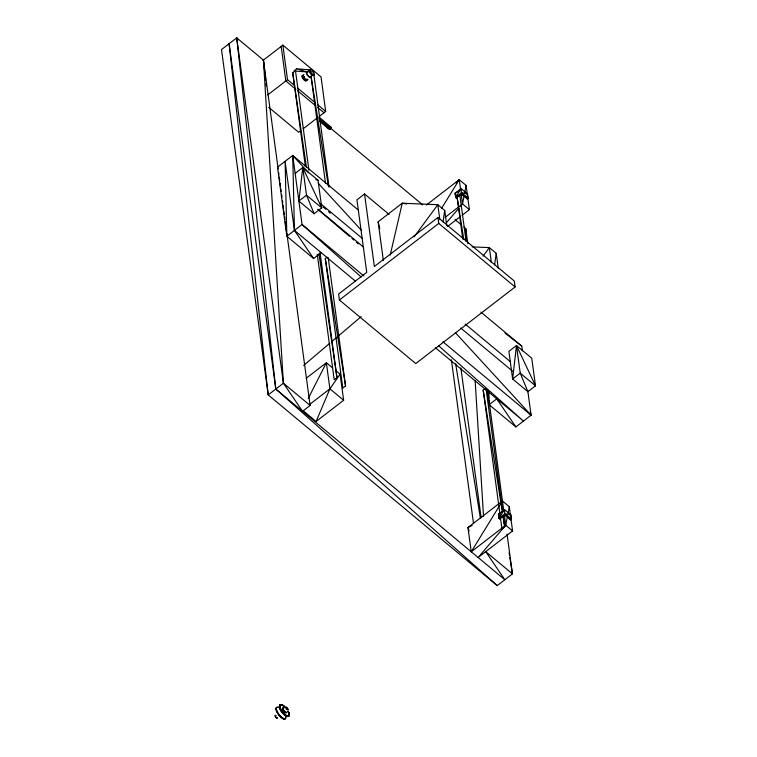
<?xml version="1.0" encoding="UTF-8"?>
<svg xmlns="http://www.w3.org/2000/svg" width="757" height="757" viewBox="0 0 757 757"><rect width="100%" height="100%" fill="white"/><g stroke="black" fill="none" stroke-linecap="round" stroke-linejoin="round"><path stroke-width="1.14" d="M298.892 201.04L302.753 167.552L318.025 180.261L321.763 207.891L314.155 213.748L298.892 201.04L306.49 195.183L302.753 167.552L295.154 173.41M516.492 345.495L512.621 378.973L527.894 391.691L535.492 385.833L531.755 358.203L516.492 345.495L508.884 351.352L512.621 378.973L520.22 373.116L516.492 345.495L535.492 385.833L520.22 373.116L527.894 391.691M461.458 194.114L461.079 188.607L455.071 193.243L455.629 197.388L456.386 198.022L461.458 194.114L468.129 198.154L467.183 198.883L461.458 194.114L455.629 197.388L461.079 188.607L467.571 194.01L468.129 198.154L461.638 192.751L455.629 197.388M504.853 515.101L504.474 509.593L498.466 514.23L499.024 518.375L499.79 519.009L504.853 515.101L511.524 519.141L510.578 519.87L504.853 515.101L499.024 518.375L504.474 509.593L510.966 514.997L511.524 519.141L505.042 513.738L499.024 518.375M443.053 222.009L444.7 210.437L437.83 204.712L402.251 203.207L378.122 221.801L383.354 260.474M494.586 264.912L496.232 253.34L489.353 247.615L472.141 246.886M329.55 128.747C329.664 129.731 326.75 126.987 324.214 124.224M329.986 129.22L330.468 128.681L329.986 129.22L320.249 121.111M460.256 206.557L462.518 203.926L464.088 195.826M426.371 205.015L459.234 179.683L466.104 185.399L464.76 192.354L467.571 194.01L461.638 192.751M504.304 514.826L505.714 525.216L471.242 551.787L467.968 527.544L502.43 500.973L509.31 506.688L512.584 530.941L478.112 557.512L505.714 525.216L507.285 517.116M508.184 512.48L509.31 506.688M390.224 254.995L402.251 203.207L406.84 203.993M330.307 127.431L329.825 127.838L320.069 119.71M303.216 410.777L316.095 421.498L329.901 388.824L340.111 374.157L335.815 370.58M308.222 398.485L326.371 362.717L332.38 367.722M471.242 551.787L502.43 500.973M441.378 208.677L459.234 179.683L460.644 190.073M414.07 236.903L437.83 204.712L439.855 219.719M483.07 256.131L489.353 247.615L491.388 262.622M456.234 183.194L459.234 179.683M445.977 223.23L458.761 208.317M285.966 707.502L286.392 707.066L288.19 709.337L287.755 709.744L286.629 708.826L285.957 707.473M288.162 709.309L287.736 709.744L286.629 708.798M303.652 365.442L329.692 343.347M332.389 341.057L336.884 337.243M338.682 335.72L361.136 316.672M278.15 168.972L263.427 60.096L236.714 37.85L221.508 49.565L268.205 394.917L497.235 585.596L512.432 573.882L507.058 534.073M263.067 60.371L282.863 45.127L321.034 76.902L325.699 111.44L319.473 116.218M296.735 68.802L293.99 70.921L307.096 71.953L309.84 69.843L296.735 68.802L307.096 71.953M305.383 166.493L292.713 72.757L295.457 70.647L308.922 170.23M267.741 94.909L287.528 79.665L282.863 45.127M325.529 183.431L311.061 76.41L313.805 74.3L329.058 187.13M300.472 130.866L298.655 132.257L268.678 107.295M303.178 128.766L316.757 118.31M358.165 209.935L292.722 155.459L277.507 167.183L286.846 236.25L313.606 258.525L321.214 252.668M364.543 193.981L356.935 199.839L366.748 272.359L338.606 294.047L339.41 299.999L415.754 363.559L515.101 286.988L514.296 281.027L437.953 217.467L374.346 266.502L364.543 193.981L389.079 214.411M328.207 257.635L345.552 385.938L342.807 388.057L325.302 258.591L327.138 257.181M445.173 217.297L462.518 203.926L461.108 193.537M339.41 299.999L438.757 223.429L437.953 217.467M447.482 226.532L460.256 216.682M462.082 215.281L469.387 209.651L466.104 185.399M264.997 74.195L263.427 60.096L283.402 383.203L268.205 394.917L229.106 43.707L229.57 46.026M306.169 378.292L326.371 362.717L329.901 388.824L343.64 400.264L316.095 421.498M320.012 252.251L336.96 377.62L334.216 379.73L317.268 254.361M309.698 404.399L329.901 388.824M286.856 233.355L310.124 405.449L302.526 411.306L283.402 383.203L236.714 37.85L238.029 39.79M500.046 514.845L483.174 390.016L485 388.606M487.262 390.631L489.154 404.683L515.877 426.929L531.092 415.196L527.771 390.612M503.263 516.227L504.682 526.721L501.938 528.84L500.519 518.346M287.518 708.013L285.872 708.779M457.985 191.606L455.071 193.243L456.386 198.022L455.969 194.909M499.79 519.009L498.466 514.23L501.38 512.593M472.103 525.453L467.968 527.544L469.094 530.875M331.235 127.318L330.752 127.857L331.235 127.318L318.848 117.004M505.042 513.738L510.966 514.997L508.108 513.265M315.849 179.608L318.025 180.261M504.985 333.033L521.762 346.129L522.396 350.813M462.518 203.926L469.387 209.651M287.528 79.665L294.804 85.711M297.529 87.982L315.707 103.122M317.524 104.627L325.699 111.44M455.052 219.625L461.287 224.82M463.956 227.043L465.744 228.529L467.798 243.745M295.836 89.288L285.834 80.961L281.169 46.423M297.643 90.793L314.921 105.176M317.637 107.437L324.005 112.746M318.934 118.016L330.752 127.857M321.81 120.883L323.627 122.397M326.352 124.668L328.178 126.182M329.995 127.696L422.699 204.873M319.851 119.833L330.468 128.681M319.785 120.543L322.444 122.748M319.946 121.612L329.021 129.154M438.757 223.429L515.101 286.988M480.856 312.083L521.762 346.129M320.334 203.463L362.026 238.171M465.139 324.015L510.483 361.77M318.101 209.273L363.53 247.104M460.758 328.046L512.555 371.167M363.871 275.974L302.062 224.517L292.722 155.459L308.667 172.833M442.94 341.795L531.092 415.196L530.184 411.808M355.336 281.084L294.445 230.393L285.105 161.326L286.846 236.25L302.062 224.517L361.165 276.986M435.322 347.671L523.475 421.062L438.795 345.892M498.466 514.23L499.232 514.864M505.714 525.216L512.584 530.941M283.402 383.203L310.124 405.449M317.921 209.415L349.318 236.203M352.005 238.502L353.803 240.035M356.49 242.325L358.288 243.858M323.286 207.011L325.917 209.339M328.547 211.667L330.298 213.228M497.235 585.596L275.803 389.06L229.106 43.707M318.233 183.251L361.288 230.166M455.364 332.673L531.092 415.196M311.638 71.48L311.95 72M465.924 197.104L467.183 198.883M508.695 517.192L510.578 519.87M515.877 426.929L496.762 398.825L489.154 404.683L488.861 391.804M313.606 258.525L294.445 230.393L292.722 155.459M302.753 167.552L321.763 207.891L306.49 195.183L314.155 213.748M467.372 196.441L468.129 198.154M510.776 517.428L511.524 519.141M378.122 221.801L379.759 228.69M509.073 552.875L509.452 555.212M509.821 557.54L512.432 573.882L485.71 551.635L504.834 579.739L275.803 389.06L236.714 37.85M455.676 363.805L480.307 517.797M325.302 258.591L345.552 385.938M463.719 239.07L456.925 195.893L462.754 239.004M483.174 390.016L502.298 511.533M503.036 516.208L504.682 526.721M311.061 76.41L328.358 185.929M292.713 72.757L306.443 167.373M318.99 253.803L336.96 377.62M496.232 253.34L498.257 268.347M487.584 390.082L487.905 392.419M488.218 394.766L488.691 398.277M489.013 400.614L503.84 511.363M459.83 194.946L466.132 241.549M486.079 389.07L502.639 511.562M444.7 210.437L446.725 225.444M460.862 367.836L481.121 517.684M451.361 359.641L473.522 523.541M340.111 374.157L343.64 400.264M278.623 172.482L278.945 174.82M279.257 177.166L279.73 180.677M280.052 183.014L280.525 186.525M280.838 188.871L281.159 191.209M281.632 194.719L281.945 197.066M282.427 200.577L282.74 202.914M283.061 205.261L283.534 208.771M283.847 211.108L284.32 214.628M284.641 216.966L284.954 219.312M285.275 221.65L285.749 225.16M286.222 228.671L286.543 231.017M265.395 77.716L265.65 80.062M266.048 83.592L266.303 85.938M465.744 228.529L466.539 241.502M475.141 380.648L483.524 516.255M310.853 76.126A3.425 1.23 52.4 0 1 309.575 77.318A3.425 1.23 52.4 0 1 306.576 73.514A3.425 1.23 52.4 0 1 307.853 72.331M310.607 76.836A2.858 1.022 52.4 0 1 307.796 75.303A2.858 1.022 52.4 0 1 307.418 72.492M304.645 77.309A1.807 0.653 52.4 0 1 304.371 76.779M307.702 79.835A3.425 1.23 52.4 0 1 304.286 77.82A3.425 1.23 52.4 0 1 303.907 74.546M307.711 79.05A3.425 1.23 52.4 0 1 307.739 79.712M313.379 74.593A2.858 1.022 52.4 0 1 311.78 74.508M311.42 74.186A2.858 1.022 52.4 0 1 309.689 71.669A2.858 1.022 52.4 0 1 310.029 70.363M313.748 74.612A3.425 1.23 52.4 0 1 312.064 75.038A3.425 1.23 52.4 0 1 309.348 71.47A3.425 1.23 52.4 0 1 310.238 70.023M313.029 72.833A3.425 1.23 52.4 0 1 313.171 73.079M305.998 79.267A2.858 1.022 52.4 0 1 304.901 80.289A2.858 1.022 52.4 0 1 302.393 76.94A2.858 1.022 52.4 0 1 303.869 76.41M306.235 79.182A3.425 1.23 52.4 0 1 305.374 80.895A3.425 1.23 52.4 0 1 302.204 77.214A3.425 1.23 52.4 0 1 303.216 75.662M288.805 714.315A7.135 2.564 52.4 0 1 285.152 715.374A7.135 2.564 52.4 0 1 279.437 707.275A7.135 2.564 52.4 0 1 282.806 705.817M283.515 706.366A7.135 2.564 52.4 0 1 283.866 706.669M287.934 711.958A7.135 2.564 52.4 0 1 288.322 712.801M288.133 711.192A7.135 2.564 52.4 0 1 286.591 715.696A7.135 2.564 52.4 0 1 279.806 706.612A7.135 2.564 52.4 0 1 285.039 707.047A7.135 2.564 52.4 0 0 279.787 706.622A7.135 2.564 52.4 0 0 286.591 715.696A7.135 2.564 52.4 0 0 288.152 711.22A7.135 2.564 52.4 0 1 286.6 715.725A7.135 2.564 52.4 0 1 279.787 706.622A7.135 2.564 52.4 0 1 285.01 707.019M283.402 709.508A1.713 0.615 52.4 0 0 283.525 709.877A1.713 0.615 52.4 0 1 283.421 709.498A1.713 0.615 52.4 0 0 283.506 709.848M287.244 716.075A6.283 2.252 52.4 0 1 282.02 712.28A6.283 2.252 52.4 0 1 279.721 706.281M285.881 716.567A7.135 2.564 52.4 0 1 282.569 717.863A7.135 2.564 52.4 0 1 276.731 710.274A7.135 2.564 52.4 0 1 278.879 707.454M276.844 707.407A7.135 2.564 52.4 0 1 277.308 707.398M277.44 717.466A1.713 0.615 52.4 0 1 276.712 717.92A1.713 0.615 52.4 0 1 275.255 716.037A1.713 0.615 52.4 0 1 275.889 715.45M277.053 717.948A1.438 0.52 52.4 0 1 275.983 717.532A1.438 0.52 52.4 0 1 275.132 715.98A1.438 0.52 52.4 0 1 275.993 716.008M283.534 708.136A2.858 1.022 52.4 0 0 283.582 710.785A2.858 1.022 52.4 0 0 286.477 712.223A2.858 1.022 52.4 0 1 284.764 712.082A2.858 1.022 52.4 0 1 282.683 709.063A2.858 1.022 52.4 0 1 283.695 708.202M283.705 708.211A2.858 1.022 52.4 0 0 282.683 709.063A2.858 1.022 52.4 0 0 284.764 712.072A2.858 1.022 52.4 0 0 286.449 712.195M285.039 711.637A1.713 0.615 52.4 0 1 283.828 710.426M287.225 716.046A6.283 2.252 52.4 0 1 281.916 712.148A6.283 2.252 52.4 0 1 279.749 706.167M310.143 71.357A3.425 1.23 52.4 0 0 314.136 74.962A3.425 1.23 52.4 0 0 312.026 70.306A3.425 1.23 52.4 0 0 310.143 71.357M283.837 710.454A1.713 0.615 52.4 0 0 285.058 711.675A1.713 0.615 52.4 0 1 283.856 710.454M279.191 715.422A7.135 2.564 52.4 0 0 285.521 718.09A7.135 2.564 52.4 0 1 279.219 715.45A7.135 2.564 52.4 0 1 276.665 707.483A7.135 2.564 52.4 0 0 279.191 715.422"/></g></svg>
